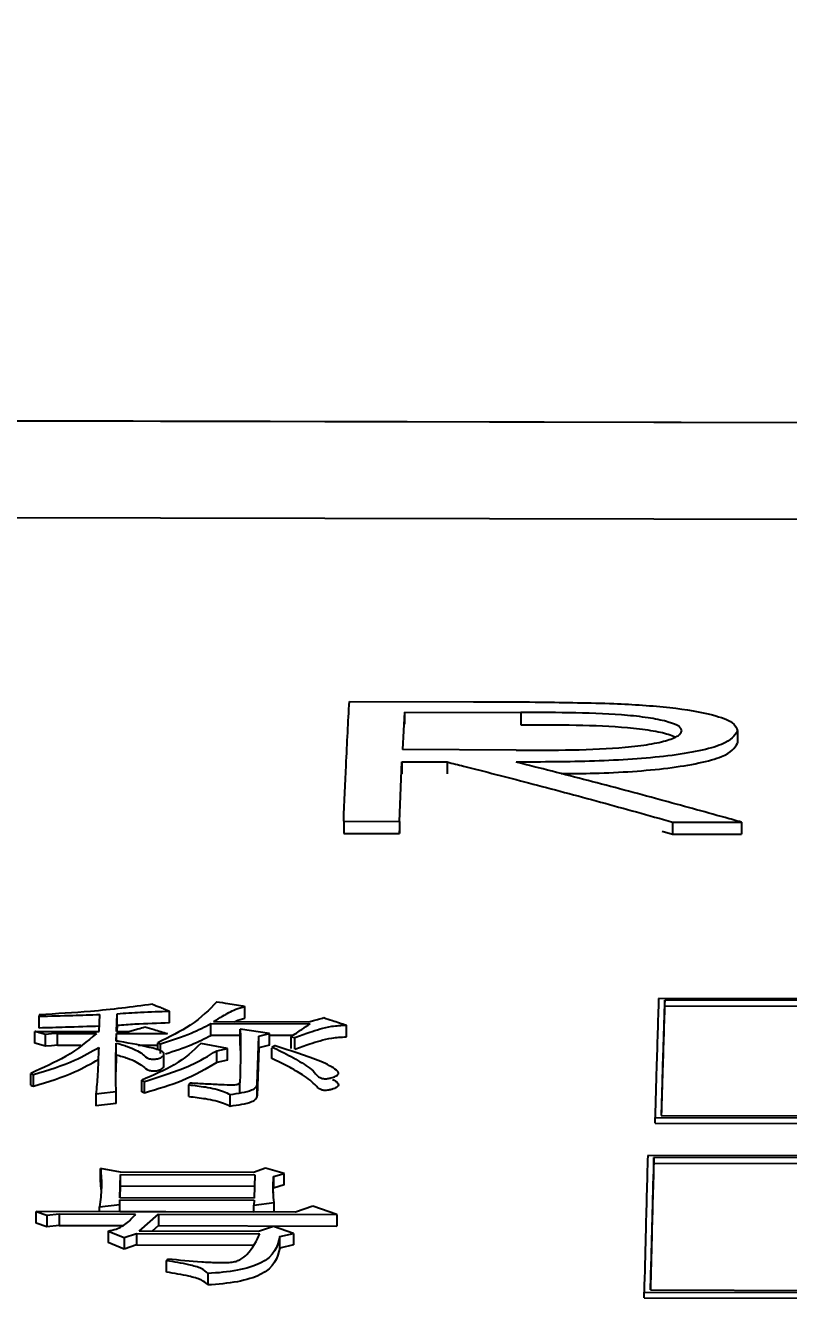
# Model space of a CAD drawing. Header units: millimetres. Extents: x 2454 to 4226, y 715 to 1968.
# Drawn here: x 2855.07 to 2860.6, y 1821.59 to 1830.96 of the extents above; entities that cross this region are included whole.
import ezdxf

# ---------------------------------------------------------------- set-up
doc = ezdxf.new("R2010")
doc.units = ezdxf.units.MM
doc.layers.add('标注', color=3, linetype='Continuous', lineweight=13)
doc.styles.add('SLDTEXTSTYLE1', font='txt.shx', dxfattribs={"width": 0.7, "bigfont": 'gbcbig.shx'})
doc.dimstyles.new('SLDDIMSTYLE12$0', dxfattribs={"dimtxt": 12, "dimasz": 10, "dimexe": 0, "dimexo": 0.0625, "dimgap": 0.875, "dimtad": 1, "dimdec": 1, "dimlfac": 1.8, "dimrnd": 1e-09, "dimzin": 12, "dimdsep": 46, "dimtxsty": 'SLDTEXTSTYLE1', "dimcen": 0.09, "dimdle": 8.16, "dimclrd": 3, "dimclre": 3, "dimadec": 0, "dimazin": 3, "dimtfac": 1, "dimtdec": 1, "dimtofl": 0, "dimtmove": 0, "dimatfit": 3, "dimfxl": 0, "dimfrac": 2, "dimtolj": 1, "dimlwd": 5, "dimlwe": 5, "dimarcsym": 0})

# ---------------------------------------------------------------- blocks, each defined once
blk = doc.blocks.new('*D56')
at = {"layer": 'Defpoints', "color": 0, "transparency": 16777216}
for p in [(3032.6389, 1924.4347), (3032.6389, 1854.7901), (2793.4312, 1778.8955)]:
    blk.add_point(p, dxfattribs=at)
at = {"layer": '标注', "color": 3, "linetype": 'Continuous', "lineweight": 5, "transparency": 16777216}
for p, q in [((3032.6389, 1924.3722), (3032.6389, 1854.7901)), ((2803.4312, 1854.7901), (3022.6389, 1854.7901))]:
    blk.add_line(p, q, dxfattribs=at)
at = {"layer": '标注', "color": 3, "lineweight": 5, "transparency": 16777216}
blk.add_line((2793.4312, 1778.958), (2793.4312, 1854.7901), dxfattribs=at)
at = {"layer": '标注', "color": 3, "transparency": 16777216}
for points in [[(2803.4312, 1856.4568), (2803.4312, 1853.1234), (2793.4312, 1854.7901)], [(3022.6389, 1856.4568), (3022.6389, 1853.1234), (3032.6389, 1854.7901)]]:
    blk.add_solid(points, dxfattribs=at)
at = {"layer": '标注', "color": 0, "transparency": 16777216, "insert": (2913.035, 1869.3794), "char_height": 12, "attachment_point": 5, "style": 'SLDTEXTSTYLE1'}
blk.add_mtext('\\A1;{\\H2.28571x;290}', dxfattribs=at)

msp = doc.modelspace()

# ---------------------------------------------------------------- linework, layer by layer
at = {"color": 7, "linetype": 'Continuous', "lineweight": 25}
for p, q in [((2890.687, 1828.0212), (2841.1895, 1828.1271)), ((2844.7894, 1828.1194), (2885.2873, 1828.0328)), ((2844.7879, 1827.4186), (2885.1862, 1827.3322)), ((2857.4145, 1826.0636), (2858.315, 1826.0616)), ((2857.8141, 1825.985), (2857.8005, 1825.7144)), ((2857.8141, 1825.985), (2858.6578, 1825.9832)), ((2858.6578, 1825.9832), (2858.6578, 1825.8948)), ((2860.2303, 1825.8493), (2860.2303, 1825.7611)), ((2858.6243, 1825.7114), (2857.8005, 1825.7144)), ((2857.7773, 1825.1939), (2857.7963, 1825.6256)), ((2857.7963, 1825.6256), (2857.7963, 1825.5394)), ((2857.7963, 1825.6256), (2858.1244, 1825.6249)), ((2858.1244, 1825.6249), (2858.1244, 1825.5386)), ((2857.3735, 1825.1948), (2857.7773, 1825.1939)), ((2857.3735, 1825.1948), (2857.3736, 1825.1076)), ((2859.7586, 1825.1896), (2860.258, 1825.1885)), ((2857.3736, 1825.1076), (2857.7774, 1825.1067)), ((2857.7774, 1825.1067), (2857.7782, 1825.1266)), ((2859.6832, 1825.1232), (2859.7586, 1825.1023)), ((2859.7586, 1825.1023), (2860.258, 1825.1012)), ((2879.4416, 1823.8681), (2859.6579, 1823.9114)), ((2879.3962, 1823.8556), (2859.7025, 1823.8988)), ((2855.1656, 1823.7927), (2855.1653, 1823.7815)), ((2855.5999, 1823.6706), (2855.6038, 1823.7945)), ((2855.7265, 1823.6703), (2855.7305, 1823.7998)), ((2855.7306, 1823.7145), (2855.7305, 1823.7998)), ((2856.1109, 1823.7331), (2856.1108, 1823.8185)), ((2856.6572, 1823.768), (2856.6571, 1823.8533)), ((2859.7026, 1823.856), (2864.8648, 1823.8447)), ((2855.1654, 1823.6962), (2855.1653, 1823.7815)), ((2855.7306, 1823.7145), (2855.7292, 1823.6703)), ((2856.4099, 1823.643), (2856.4098, 1823.7282)), ((2856.4098, 1823.7282), (2857.1302, 1823.7267)), ((2856.4297, 1823.7423), (2857.1209, 1823.7408)), ((2857.3929, 1823.6324), (2857.3928, 1823.7176)), ((2855.1326, 1823.6716), (2855.5999, 1823.6706)), ((2855.1327, 1823.5865), (2855.1326, 1823.6716)), ((2855.2977, 1823.657), (2855.58, 1823.6564)), ((2855.2978, 1823.5719), (2855.2977, 1823.657)), ((2855.7244, 1823.6018), (2855.726, 1823.6561)), ((2855.726, 1823.6561), (2856.096, 1823.6553)), ((2855.7261, 1823.6015), (2855.726, 1823.6561)), ((2855.7265, 1823.6703), (2855.8141, 1823.6701)), ((2856.6228, 1823.6426), (2856.4099, 1823.643)), ((2856.8359, 1823.6565), (2856.6227, 1823.6882)), ((2856.6228, 1823.6031), (2856.6227, 1823.6882)), ((2856.6243, 1823.532), (2856.6228, 1823.6031)), ((2856.747, 1823.2893), (2856.7574, 1823.6367)), ((2856.7574, 1823.6367), (2856.8359, 1823.6565)), ((2856.7575, 1823.5517), (2856.7574, 1823.6367)), ((2857.0034, 1823.6417), (2856.8359, 1823.6421)), ((2856.991, 1823.6334), (2857.02, 1823.6276)), ((2856.991, 1823.6334), (2856.9911, 1823.5483)), ((2855.2099, 1823.5636), (2855.1327, 1823.5865)), ((2855.2978, 1823.5719), (2855.4659, 1823.5716)), ((2855.724, 1823.5025), (2855.7239, 1823.5875)), ((2856.0258, 1823.5703), (2855.8833, 1823.5706)), ((2856.0258, 1823.5378), (2856.0257, 1823.5897)), ((2856.0258, 1823.5897), (2856.045, 1823.581)), ((2856.0451, 1823.5114), (2856.045, 1823.581)), ((2856.0695, 1823.4268), (2856.0694, 1823.5127)), ((2856.5308, 1823.5482), (2856.3371, 1823.5832)), ((2856.4525, 1823.4461), (2856.4523, 1823.5311)), ((2856.4524, 1823.5311), (2856.5308, 1823.5482)), ((2856.7575, 1823.5517), (2856.7471, 1823.2047)), ((2856.836, 1823.5714), (2856.7575, 1823.5517)), ((2856.8525, 1823.4741), (2856.8524, 1823.5513)), ((2856.5309, 1823.4633), (2856.4525, 1823.4461)), ((2857.2952, 1823.4044), (2857.2952, 1823.4094)), ((2855.1039, 1823.3672), (2855.1231, 1823.3583)), ((2855.104, 1823.2825), (2855.1039, 1823.3672)), ((2855.1232, 1823.2736), (2855.1231, 1823.3583)), ((2855.9106, 1823.2333), (2855.9105, 1823.318)), ((2855.9105, 1823.318), (2855.9297, 1823.309)), ((2857.2953, 1823.3386), (2857.2953, 1823.3396)), ((2855.7232, 1823.1501), (2855.7231, 1823.2346)), ((2855.9298, 1823.2244), (2855.9106, 1823.2333)), ((2855.9298, 1823.2244), (2855.9297, 1823.309)), ((2856.2604, 1823.2963), (2856.2503, 1823.2844)), ((2856.621, 1823.2199), (2856.6208, 1823.3045)), ((2856.7471, 1823.2047), (2856.747, 1823.2893)), ((2855.5765, 1823.2169), (2855.5767, 1823.1324)), ((2855.7232, 1823.1501), (2855.5767, 1823.1324)), ((2859.6316, 1823.0486), (2879.4153, 1823.0053)), ((2859.6317, 1823.0064), (2859.6316, 1823.0486)), ((2859.6771, 1823.0626), (2879.3707, 1823.0195)), ((2859.6317, 1823.0057), (2879.4154, 1822.9624)), ((2879.3625, 1822.7286), (2859.5788, 1822.7719)), ((2879.3171, 1822.7142), (2859.6234, 1822.7572)), ((2859.6235, 1822.7153), (2859.6234, 1822.7572)), ((2855.7553, 1822.6509), (2855.61, 1822.6769)), ((2856.8076, 1822.6807), (2856.7191, 1822.6488)), ((2856.9428, 1822.6419), (2856.8076, 1822.6807)), ((2859.6235, 1822.7153), (2879.3172, 1822.6722)), ((2855.6148, 1822.5262), (2855.6101, 1822.5931)), ((2855.7503, 1822.4659), (2855.7549, 1822.6348)), ((2855.7549, 1822.6348), (2856.7284, 1822.6327)), ((2856.7191, 1822.6488), (2855.7553, 1822.6509)), ((2856.7284, 1822.6327), (2856.7238, 1822.4637)), ((2856.8643, 1822.6195), (2856.9428, 1822.6419)), ((2855.7527, 1822.4659), (2855.755, 1822.5511)), ((2855.755, 1822.5511), (2856.7261, 1822.549)), ((2856.943, 1822.5582), (2856.8645, 1822.5358)), ((2855.6026, 1822.4004), (2855.749, 1822.4166)), ((2855.6026, 1822.3641), (2855.6026, 1822.4004)), ((2855.749, 1822.4166), (2855.7499, 1822.4495)), ((2855.7499, 1822.4495), (2856.7234, 1822.4473)), ((2855.75, 1822.366), (2855.7499, 1822.4495)), ((2856.7238, 1822.4637), (2855.7503, 1822.4659)), ((2856.7234, 1822.4473), (2856.7224, 1822.4112)), ((2856.7224, 1822.4112), (2856.869, 1822.4306)), ((2856.7225, 1822.3616), (2856.7224, 1822.4112)), ((2857.1506, 1822.4036), (2857.0229, 1822.361)), ((2857.3243, 1822.3437), (2857.1506, 1822.4036)), ((2855.144, 1822.3651), (2855.2212, 1822.3384)), ((2857.0229, 1822.361), (2855.144, 1822.3651)), ((2855.1442, 1822.2818), (2855.144, 1822.3651)), ((2855.2212, 1822.3384), (2855.3091, 1822.3481)), ((2855.3091, 1822.3481), (2855.864, 1822.3469)), ((2855.3091, 1822.3481), (2855.3093, 1822.2648)), ((2855.75, 1822.3637), (2855.75, 1822.366)), ((2855.75, 1822.366), (2856.7225, 1822.3639)), ((2855.89, 1822.2234), (2856.0295, 1822.3466)), ((2856.0295, 1822.3466), (2857.3243, 1822.3437)), ((2856.0295, 1822.3466), (2856.0297, 1822.2633)), ((2855.2214, 1822.2551), (2855.1442, 1822.2818)), ((2855.3093, 1822.2648), (2855.2214, 1822.2551)), ((2855.3093, 1822.2648), (2855.7725, 1822.2638)), ((2855.666, 1822.2239), (2855.6662, 1822.1408)), ((2855.6661, 1822.2239), (2855.7817, 1822.1765)), ((2855.7817, 1822.1765), (2855.8701, 1822.2066)), ((2855.8701, 1822.2066), (2856.7657, 1822.2047)), ((2855.8701, 1822.2066), (2855.8702, 1822.1235)), ((2856.7564, 1822.2215), (2855.89, 1822.2234)), ((2856.0297, 1822.2633), (2855.9842, 1822.2232)), ((2856.0297, 1822.2633), (2857.3244, 1822.2604)), ((2856.8644, 1822.2581), (2856.7564, 1822.2215)), ((2857.0092, 1822.2075), (2856.8644, 1822.2581)), ((2856.9112, 1822.1842), (2857.0092, 1822.2075)), ((2855.7818, 1822.0935), (2855.6662, 1822.1408)), ((2855.8702, 1822.1235), (2855.7818, 1822.0935)), ((2855.8702, 1822.1235), (2856.7137, 1822.1217)), ((2856.9113, 1822.1011), (2856.9112, 1822.1842)), ((2857.0093, 1822.1244), (2856.9114, 1822.1011)), ((2859.5527, 1821.7809), (2879.3364, 1821.7376)), ((2859.5528, 1821.7396), (2859.5527, 1821.7809)), ((2859.5528, 1821.7393), (2879.3365, 1821.6961)), ((2859.5981, 1821.7969), (2879.2918, 1821.7538))]:
    msp.add_line(p, q, dxfattribs=at)
at = {"color": 7, "linetype": 'Continuous', "lineweight": 25, "flags": 128}
for points in [[(2857.8141, 1825.985), (2857.8141, 1825.9355), (2857.8141, 1825.9002)], [(2857.7773, 1825.1939), (2857.7774, 1825.1451), (2857.7774, 1825.1067)], [(2859.7586, 1825.1896), (2859.7586, 1825.1407), (2859.7586, 1825.1023)], [(2860.258, 1825.1885), (2860.258, 1825.1396), (2860.258, 1825.1012)], [(2859.7026, 1823.856), (2859.7025, 1823.8799), (2859.7025, 1823.8988)], [(2855.2977, 1823.657), (2855.2538, 1823.6529), (2855.2318, 1823.6508), (2855.2098, 1823.6487)], [(2855.2099, 1823.5636), (2855.2099, 1823.6112), (2855.2098, 1823.6487)], [(2856.836, 1823.5714), (2856.836, 1823.6191), (2856.8359, 1823.6565)], [(2857.0201, 1823.5425), (2857.0201, 1823.5747), (2857.02, 1823.6012), (2857.02, 1823.6276)], [(2855.2978, 1823.5719), (2855.2539, 1823.5678), (2855.2099, 1823.5636)], [(2856.5309, 1823.4633), (2856.5308, 1823.5109), (2856.5308, 1823.5482)], [(2855.104, 1823.2825), (2855.1089, 1823.2802), (2855.1138, 1823.278), (2855.1232, 1823.2736)], [(2855.7231, 1823.2346), (2855.6806, 1823.2295), (2855.6381, 1823.2243), (2855.5765, 1823.2169)], [(2856.2504, 1823.1998), (2856.2504, 1823.234), (2856.2503, 1823.2592), (2856.2503, 1823.2844)], [(2856.5502, 1823.1302), (2856.5501, 1823.1547), (2856.5501, 1823.1791), (2856.5501, 1823.2147)], [(2855.6101, 1822.5931), (2855.6101, 1822.64), (2855.61, 1822.6769)], [(2855.755, 1822.5511), (2855.7549, 1822.598), (2855.7549, 1822.6348)], [(2856.8643, 1822.6195), (2856.8644, 1822.5726), (2856.8645, 1822.5358)], [(2856.943, 1822.5582), (2856.9429, 1822.605), (2856.9428, 1822.6419)], [(2855.7491, 1822.3637), (2855.7491, 1822.3799), (2855.749, 1822.4166)], [(2856.8691, 1822.3613), (2856.8691, 1822.3939), (2856.869, 1822.4306)], [(2855.2212, 1822.3384), (2855.2213, 1822.2917), (2855.2214, 1822.2551)], [(2857.3243, 1822.3437), (2857.3243, 1822.2971), (2857.3244, 1822.2604)], [(2857.0092, 1822.2075), (2857.0092, 1822.161), (2857.0093, 1822.1244)], [(2855.7817, 1822.1765), (2855.7818, 1822.13), (2855.7818, 1822.0935)], [(2856.0891, 1821.9264), (2856.089, 1821.9599), (2856.089, 1821.9846), (2856.0889, 1822.0093)], [(2856.3883, 1821.9157), (2856.3884, 1821.8911), (2856.3884, 1821.8664), (2856.3885, 1821.833)]]:
    msp.add_lwpolyline(points, dxfattribs=at)
at = {"color": 7, "linetype": 'Continuous', "lineweight": 25}
for points, knots in [([(2857.3735, 1825.1948), (2857.3794, 1825.3333), (2857.3931, 1825.6552), (2857.4067, 1825.9154), (2857.4145, 1826.0636)], [0, 0, 0, 0, 0.430351, 1, 1, 1, 1]), ([(2858.315, 1826.0616), (2858.3693, 1826.0615), (2858.5322, 1826.061), (2858.873, 1826.0597), (2859.1574, 1826.0532), (2859.3339, 1826.0492)], [0, 0, 0, 0, 0.159487, 0.478492, 1, 1, 1, 1]), ([(2859.3339, 1826.0492), (2859.4738, 1826.0413), (2859.7488, 1826.0256), (2860.046, 1825.974), (2860.2107, 1825.9124), (2860.2238, 1825.8702), (2860.2303, 1825.8493)], [0, 0, 0, 0, 0.2926029, 0.5750037, 0.7892871, 1, 1, 1, 1]), ([(2859.8265, 1825.8503), (2859.8226, 1825.8617), (2859.8146, 1825.8847), (2859.7304, 1825.9165), (2859.6051, 1825.9441), (2859.2655, 1825.984), (2858.9275, 1825.9835), (2858.6578, 1825.9832)], [0, 0, 0, 0, 0.112194, 0.226392, 0.353108, 0.483739, 1, 1, 1, 1]), ([(2860.2303, 1825.8493), (2860.2082, 1825.8156), (2860.1737, 1825.7632), (2859.9561, 1825.7034), (2859.6563, 1825.6551), (2859.1904, 1825.6261), (2858.8137, 1825.6246), (2858.6237, 1825.6238)], [0, 0, 0, 0, 0.225387, 0.351389, 0.481209, 0.738433, 1, 1, 1, 1]), ([(2858.6243, 1825.7114), (2858.8987, 1825.7107), (2859.2426, 1825.7097), (2859.5952, 1825.7517), (2859.7262, 1825.7812), (2859.8108, 1825.8151), (2859.8213, 1825.8387), (2859.8265, 1825.8503)], [0, 0, 0, 0, 0.516192, 0.64689, 0.773641, 0.887696, 1, 1, 1, 1]), ([(2858.6578, 1825.8948), (2858.9283, 1825.8953), (2859.2672, 1825.8958), (2859.6035, 1825.8557), (2859.722, 1825.8316), (2859.7625, 1825.8131), (2859.7775, 1825.8062)], [0, 0, 0, 0, 0.608548, 0.762476, 0.911733, 1, 1, 1, 1]), ([(2858.9501, 1825.5404), (2859.031, 1825.541), (2859.2985, 1825.5431), (2859.6562, 1825.5675), (2859.9561, 1825.6153), (2860.1736, 1825.6752), (2860.2082, 1825.7275), (2860.2303, 1825.7611)], [0, 0, 0, 0, 0.131231, 0.434024, 0.586785, 0.734994, 1, 1, 1, 1]), ([(2858.1244, 1825.6249), (2858.1637, 1825.615), (2858.3603, 1825.5657), (2858.7309, 1825.4702), (2859.2363, 1825.3355), (2859.5845, 1825.2382), (2859.7586, 1825.1896)], [0, 0, 0, 0, 0.072167, 0.360835, 0.68041, 1, 1, 1, 1]), ([(2860.258, 1825.1885), (2860.2187, 1825.1996), (2860.0221, 1825.2549), (2859.6514, 1825.3569), (2859.146, 1825.4915), (2858.7979, 1825.5797), (2858.6237, 1825.6238)], [0, 0, 0, 0, 0.072167, 0.360836, 0.680411, 1, 1, 1, 1]), ([(2856.4537, 1823.8869), (2856.3983, 1823.829), (2856.2987, 1823.7248), (2856.1096, 1823.6312), (2856.0257, 1823.5897)], [0, 0, 0, 0, 0.556661, 1, 1, 1, 1]), ([(2856.4537, 1823.8869), (2856.4803, 1823.8825), (2856.5274, 1823.8748), (2856.5952, 1823.8636), (2856.6365, 1823.8568), (2856.6571, 1823.8533)], [0, 0, 0, 0, 0.391509, 0.695754, 1, 1, 1, 1]), ([(2859.6579, 1823.9114), (2859.6553, 1823.8292), (2859.65, 1823.6648), (2859.6413, 1823.3788), (2859.6351, 1823.1686), (2859.6316, 1823.0486)], [0, 0, 0, 0, 0.300096, 0.600192, 1, 1, 1, 1]), ([(2859.7025, 1823.8988), (2859.6999, 1823.8164), (2859.6946, 1823.6516), (2859.6861, 1823.374), (2859.6803, 1823.1733), (2859.6771, 1823.0626)], [0, 0, 0, 0, 0.309678, 0.619356, 1, 1, 1, 1]), ([(2855.1653, 1823.7815), (2855.2466, 1823.7835), (2855.393, 1823.7871), (2855.539, 1823.7922), (2855.6038, 1823.7945)], [0, 0, 0, 0, 0.555754, 1, 1, 1, 1]), ([(2855.9858, 1823.8687), (2855.8383, 1823.8492), (2855.5736, 1823.8141), (2855.2909, 1823.7993), (2855.1656, 1823.7927)], [0, 0, 0, 0, 0.5569614, 1, 1, 1, 1]), ([(2855.7305, 1823.7998), (2855.787, 1823.8038), (2855.9125, 1823.8126), (2856.0404, 1823.8164), (2856.1108, 1823.8185)], [0, 0, 0, 0, 0.4498456, 1, 1, 1, 1]), ([(2855.9858, 1823.8687), (2856.0044, 1823.8612), (2856.0345, 1823.8492), (2856.0761, 1823.8324), (2856.0993, 1823.8231), (2856.1108, 1823.8185)], [0, 0, 0, 0, 0.445196, 0.722598, 1, 1, 1, 1]), ([(2856.4297, 1823.7423), (2856.4512, 1823.7557), (2856.4866, 1823.7779), (2856.5411, 1823.8077), (2856.5885, 1823.8332), (2856.6342, 1823.8466), (2856.6571, 1823.8533)], [0, 0, 0, 0, 0.337572, 0.556683, 0.776863, 1, 1, 1, 1]), ([(2859.6783, 1823.0626), (2859.6805, 1823.1358), (2859.6852, 1823.2964), (2859.6932, 1823.5628), (2859.6992, 1823.7494), (2859.7026, 1823.856)], [0, 0, 0, 0, 0.264359, 0.579769, 1, 1, 1, 1]), ([(2855.6039, 1823.7092), (2855.5215, 1823.7064), (2855.3756, 1823.7013), (2855.2292, 1823.6978), (2855.1654, 1823.6962)], [0, 0, 0, 0, 0.564211, 1, 1, 1, 1]), ([(2856.1109, 1823.7331), (2856.0266, 1823.7304), (2855.8988, 1823.7263), (2855.7733, 1823.7175), (2855.7306, 1823.7145)], [0, 0, 0, 0, 0.659867, 1, 1, 1, 1]), ([(2855.8141, 1823.6701), (2855.8253, 1823.6734), (2855.8479, 1823.6798), (2855.8871, 1823.6911), (2855.9152, 1823.6991), (2855.932, 1823.7039)], [0, 0, 0, 0, 0.28642, 0.572841, 1, 1, 1, 1]), ([(2855.932, 1823.7039), (2855.9541, 1823.6973), (2855.9925, 1823.686), (2856.0471, 1823.6698), (2856.0797, 1823.6601), (2856.096, 1823.6553)], [0, 0, 0, 0, 0.404353, 0.702177, 1, 1, 1, 1]), ([(2856.045, 1823.581), (2856.1232, 1823.6064), (2856.2621, 1823.6514), (2856.3649, 1823.7049), (2856.4098, 1823.7282)], [0, 0, 0, 0, 0.563464, 1, 1, 1, 1]), ([(2856.5817, 1823.7419), (2856.585, 1823.7436), (2856.605, 1823.7536), (2856.6335, 1823.7614), (2856.6572, 1823.768)], [0, 0, 0, 0, 0.165257, 1, 1, 1, 1]), ([(2856.991, 1823.6334), (2857.0041, 1823.6422), (2857.0302, 1823.6598), (2857.0766, 1823.6909), (2857.1099, 1823.7132), (2857.1302, 1823.7267)], [0, 0, 0, 0, 0.281753, 0.563506, 1, 1, 1, 1]), ([(2857.02, 1823.6276), (2857.0552, 1823.6406), (2857.1134, 1823.6621), (2857.2018, 1823.6894), (2857.2856, 1823.7117), (2857.3568, 1823.7156), (2857.3928, 1823.7176)], [0, 0, 0, 0, 0.334641, 0.552752, 0.773699, 1, 1, 1, 1]), ([(2857.1209, 1823.7408), (2857.1321, 1823.7439), (2857.1558, 1823.7507), (2857.1918, 1823.7609), (2857.2166, 1823.7679), (2857.2289, 1823.7714)], [0, 0, 0, 0, 0.3124587, 0.6562293, 1, 1, 1, 1]), ([(2857.2289, 1823.7714), (2857.2499, 1823.7645), (2857.2877, 1823.7522), (2857.3423, 1823.7342), (2857.3759, 1823.7232), (2857.3928, 1823.7176)], [0, 0, 0, 0, 0.38355, 0.691775, 1, 1, 1, 1]), ([(2855.58, 1823.6564), (2855.5136, 1823.5995), (2855.3942, 1823.4972), (2855.1931, 1823.4072), (2855.1039, 1823.3672)], [0, 0, 0, 0, 0.556005, 1, 1, 1, 1]), ([(2855.2098, 1823.6487), (2855.1988, 1823.652), (2855.1804, 1823.6574), (2855.1546, 1823.6651), (2855.14, 1823.6694), (2855.1326, 1823.6716)], [0, 0, 0, 0, 0.429625, 0.714813, 1, 1, 1, 1]), ([(2855.7239, 1823.5875), (2855.7524, 1823.5793), (2855.8297, 1823.5571), (2855.9032, 1823.5194), (2855.9337, 1823.4871), (2855.9574, 1823.4754), (2855.9718, 1823.4719), (2855.9882, 1823.4703), (2856.006, 1823.4705), (2856.0236, 1823.4725), (2856.041, 1823.4775), (2856.0597, 1823.4886), (2856.0727, 1823.5031), (2856.067, 1823.5199), (2856.0403, 1823.5353), (2855.9376, 1823.5646), (2855.8251, 1823.5853), (2855.7323, 1823.6005), (2855.7244, 1823.6018)], [0, 0, 0, 0, 0.105876, 0.28817, 0.371965, 0.390466, 0.405846, 0.421221, 0.437388, 0.455073, 0.472533, 0.500003, 0.561683, 0.596301, 0.64035, 0.708405, 0.975073, 1, 1, 1, 1]), ([(2856.0816, 1823.5089), (2856.1468, 1823.5301), (2856.2723, 1823.571), (2856.3652, 1823.6197), (2856.4099, 1823.643)], [0, 0, 0, 0, 0.519208, 1, 1, 1, 1]), ([(2856.6227, 1823.6882), (2856.6244, 1823.6408), (2856.6274, 1823.5543), (2856.6237, 1823.4262), (2856.6218, 1823.3451), (2856.6208, 1823.3045)], [0, 0, 0, 0, 0.378536, 0.689262, 1, 1, 1, 1]), ([(2857.0201, 1823.5425), (2857.0553, 1823.5555), (2857.1135, 1823.577), (2857.2019, 1823.6043), (2857.2858, 1823.6265), (2857.3569, 1823.6304), (2857.3929, 1823.6324)], [0, 0, 0, 0, 0.334561, 0.552641, 0.7736, 1, 1, 1, 1]), ([(2855.1231, 1823.3583), (2855.2294, 1823.3914), (2855.4177, 1823.4501), (2855.5422, 1823.5239), (2855.5964, 1823.5561)], [0, 0, 0, 0, 0.564719, 1, 1, 1, 1]), ([(2855.5964, 1823.5561), (2855.5952, 1823.5234), (2855.5928, 1823.4579), (2855.5886, 1823.3451), (2855.581, 1823.2641), (2855.5765, 1823.2169)], [0, 0, 0, 0, 0.29455, 0.5891, 1, 1, 1, 1]), ([(2855.7231, 1823.2346), (2855.7218, 1823.2726), (2855.719, 1823.3515), (2855.7209, 1823.4692), (2855.7229, 1823.548), (2855.7239, 1823.5875)], [0, 0, 0, 0, 0.317111, 0.658541, 1, 1, 1, 1]), ([(2855.724, 1823.5025), (2855.7229, 1823.4652), (2855.7216, 1823.4239), (2855.7212, 1823.3816), (2855.7212, 1823.3774)], [0, 0, 0, 0, 0.900022, 1, 1, 1, 1]), ([(2855.7241, 1823.5025), (2855.7525, 1823.4943), (2855.8298, 1823.4722), (2855.9034, 1823.4345), (2855.9338, 1823.4021), (2855.9577, 1823.3905), (2855.9722, 1823.387), (2855.9886, 1823.3854), (2856.0064, 1823.3856), (2856.024, 1823.3877), (2856.0414, 1823.3927), (2856.0596, 1823.404), (2856.0735, 1823.4164), (2856.0687, 1823.4254), (2856.0678, 1823.4272)], [0, 0, 0, 0, 0.1833239, 0.4984538, 0.64401, 0.6758858, 0.7024753, 0.729052, 0.7571201, 0.7878028, 0.818026, 0.8659481, 0.9737289, 1, 1, 1, 1]), ([(2856.3371, 1823.5833), (2856.2814, 1823.5305), (2856.181, 1823.4355), (2855.9938, 1823.3541), (2855.9105, 1823.318)], [0, 0, 0, 0, 0.555162, 1, 1, 1, 1]), ([(2855.9297, 1823.309), (2856.0482, 1823.3461), (2856.2582, 1823.4117), (2856.3935, 1823.4949), (2856.4524, 1823.5311)], [0, 0, 0, 0, 0.564605, 1, 1, 1, 1]), ([(2856.6242, 1823.5591), (2856.6242, 1823.5586), (2856.6241, 1823.5523), (2856.6252, 1823.4816), (2856.6246, 1823.4611), (2856.6243, 1823.4493)], [0, 0, 0, 0, 0.041462, 0.444291, 1, 1, 1, 1]), ([(2856.8524, 1823.5591), (2856.9008, 1823.5361), (2856.9978, 1823.4901), (2857.0976, 1823.4271), (2857.1664, 1823.3753), (2857.182, 1823.3437), (2857.2169, 1823.3309), (2857.228, 1823.3288), (2857.2413, 1823.3282), (2857.2598, 1823.3297), (2857.2868, 1823.3351), (2857.3139, 1823.345), (2857.3342, 1823.3582), (2857.3378, 1823.3739), (2857.3052, 1823.4081), (2857.208, 1823.456), (2857.0479, 1823.5119), (2856.9329, 1823.5489), (2856.8732, 1823.5673), (2856.8721, 1823.5677)], [0, 0, 0, 0, 0.146953, 0.294102, 0.367641, 0.441186, 0.449165, 0.455912, 0.462689, 0.471926, 0.488118, 0.516365, 0.539487, 0.562774, 0.594906, 0.721713, 0.858256, 0.997261, 1, 1, 1, 1]), ([(2856.8524, 1823.5591), (2856.8541, 1823.5598), (2856.8582, 1823.5616), (2856.8647, 1823.5645), (2856.8696, 1823.5666), (2856.8721, 1823.5677)], [0, 0, 0, 0, 0.25465, 0.627967, 1, 1, 1, 1]), ([(2855.1232, 1823.2736), (2855.2295, 1823.3067), (2855.4177, 1823.3652), (2855.5423, 1823.439), (2855.5965, 1823.4711)], [0, 0, 0, 0, 0.564789, 1, 1, 1, 1]), ([(2856.4525, 1823.4461), (2856.3761, 1823.4001), (2856.2384, 1823.317), (2856.0249, 1823.2529), (2855.9298, 1823.2244)], [0, 0, 0, 0, 0.554513, 1, 1, 1, 1]), ([(2857.2932, 1823.3236), (2857.2972, 1823.3216), (2857.3171, 1823.312), (2857.3343, 1823.2963), (2857.3373, 1823.2777), (2857.321, 1823.2635), (2857.2951, 1823.253), (2857.2683, 1823.2465), (2857.2496, 1823.244), (2857.2345, 1823.2436), (2857.2217, 1823.245), (2857.2079, 1823.2491), (2857.1896, 1823.2595), (2857.1563, 1823.2973), (2857.0866, 1823.3522), (2856.9725, 1823.4172), (2856.8926, 1823.4551), (2856.8525, 1823.4741)], [0, 0, 0, 0, 0.019708, 0.096035, 0.132435, 0.169045, 0.216261, 0.241289, 0.2592, 0.270588, 0.282081, 0.295224, 0.319913, 0.379061, 0.615202, 0.807013, 1, 1, 1, 1]), ([(2855.7213, 1823.3008), (2855.7212, 1823.3117), (2855.7208, 1823.3328), (2855.7208, 1823.3591), (2855.7208, 1823.3619), (2855.7208, 1823.3649), (2855.7209, 1823.369), (2855.721, 1823.3739), (2855.721, 1823.3778)], [0, 0, 0, 0, 0.297591, 0.58032, 0.724801, 0.751387, 0.803135, 1, 1, 1, 1]), ([(2856.2503, 1823.2844), (2856.2909, 1823.2796), (2856.3574, 1823.2718), (2856.4432, 1823.2557), (2856.5028, 1823.2367), (2856.5344, 1823.222), (2856.5501, 1823.2147)], [0, 0, 0, 0, 0.347697, 0.569461, 0.786614, 1, 1, 1, 1]), ([(2856.6207, 1823.3045), (2856.6201, 1823.3007), (2856.6192, 1823.2952), (2856.6113, 1823.2888), (2856.6029, 1823.2855), (2856.5899, 1823.2831), (2856.5493, 1823.2809), (2856.4754, 1823.2852), (2856.3715, 1823.2897), (2856.2974, 1823.2941), (2856.2604, 1823.2963)], [0, 0, 0, 0, 0.082179, 0.117766, 0.146784, 0.175781, 0.224844, 0.445452, 0.72263, 1, 1, 1, 1]), ([(2856.5501, 1823.2147), (2856.608, 1823.2229), (2856.6875, 1823.2341), (2856.7431, 1823.2664), (2856.7457, 1823.2817), (2856.7469, 1823.2893)], [0, 0, 0, 0, 0.575059, 0.789319, 1, 1, 1, 1]), ([(2856.2504, 1823.1998), (2856.291, 1823.195), (2856.3575, 1823.1872), (2856.4434, 1823.1712), (2856.5029, 1823.1522), (2856.5345, 1823.1375), (2856.5502, 1823.1302)], [0, 0, 0, 0, 0.347793, 0.569583, 0.786699, 1, 1, 1, 1]), ([(2856.5502, 1823.1302), (2856.6081, 1823.1384), (2856.6876, 1823.1495), (2856.7432, 1823.1818), (2856.7458, 1823.1971), (2856.7471, 1823.2047)], [0, 0, 0, 0, 0.575264, 0.789452, 1, 1, 1, 1]), ([(2859.5788, 1822.7719), (2859.5762, 1822.6768), (2859.571, 1822.4865), (2859.5623, 1822.1579), (2859.5562, 1821.918), (2859.5527, 1821.7809)], [0, 0, 0, 0, 0.300096, 0.600192, 1, 1, 1, 1]), ([(2859.6234, 1822.7572), (2859.6208, 1822.662), (2859.6156, 1822.4714), (2859.6071, 1822.1524), (2859.6013, 1821.9232), (2859.5981, 1821.7969)], [0, 0, 0, 0, 0.309678, 0.619356, 1, 1, 1, 1]), ([(2855.61, 1822.6769), (2855.6121, 1822.654), (2855.6162, 1822.6083), (2855.6175, 1822.5164), (2855.6085, 1822.4467), (2855.6026, 1822.4004)], [0, 0, 0, 0, 0.251225, 0.502478, 1, 1, 1, 1]), ([(2859.5993, 1821.7969), (2859.6036, 1821.968), (2859.6117, 1822.2844), (2859.6198, 1822.5797), (2859.6235, 1822.7153)], [0, 0, 0, 0, 0.540626, 1, 1, 1, 1]), ([(2856.869, 1822.4306), (2856.8666, 1822.4555), (2856.8623, 1822.4996), (2856.8624, 1822.5626), (2856.8637, 1822.6005), (2856.8643, 1822.6195)], [0, 0, 0, 0, 0.392515, 0.696222, 1, 1, 1, 1]), ([(2856.8636, 1822.4993), (2856.8635, 1822.5013), (2856.8634, 1822.5062), (2856.8634, 1822.5073), (2856.8634, 1822.5079)], [0, 0, 0, 0, 0.404713, 1, 1, 1, 1]), ([(2855.6661, 1822.2239), (2855.6857, 1822.2285), (2855.7244, 1822.2377), (2855.7705, 1822.2601), (2855.8065, 1822.2868), (2855.8385, 1822.3166), (2855.8555, 1822.3368), (2855.864, 1822.3469)], [0, 0, 0, 0, 0.176504, 0.348574, 0.567112, 0.783963, 1, 1, 1, 1]), ([(2856.099, 1822.0229), (2856.1805, 1822.0146), (2856.2962, 1822.0029), (2856.4489, 1821.9952), (2856.5346, 1821.9941), (2856.5929, 1822.0036), (2856.6382, 1822.0222), (2856.7115, 1822.0894), (2856.742, 1822.1542), (2856.7657, 1822.2047)], [0, 0, 0, 0, 0.239195, 0.339217, 0.439989, 0.477285, 0.514692, 0.622523, 1, 1, 1, 1]), ([(2856.9112, 1822.1842), (2856.8929, 1822.1138), (2856.8671, 1822.0147), (2856.6049, 1821.9322), (2856.4617, 1821.9213), (2856.3883, 1821.9157)], [0, 0, 0, 0, 0.543493, 0.766307, 1, 1, 1, 1]), ([(2856.9113, 1822.1011), (2856.893, 1822.0309), (2856.8672, 1821.9318), (2856.605, 1821.8495), (2856.4618, 1821.8386), (2856.3885, 1821.833)], [0, 0, 0, 0, 0.543252, 0.766133, 1, 1, 1, 1]), ([(2856.0889, 1822.0093), (2856.0898, 1822.0104), (2856.0919, 1822.0133), (2856.0952, 1822.0178), (2856.0977, 1822.0212), (2856.099, 1822.0229)], [0, 0, 0, 0, 0.2499925, 0.6250015, 1, 1, 1, 1]), ([(2856.3883, 1821.9157), (2856.3746, 1821.9288), (2856.3464, 1821.9558), (2856.2324, 1821.9856), (2856.1437, 1822.0002), (2856.0889, 1822.0093)], [0, 0, 0, 0, 0.266925, 0.547946, 1, 1, 1, 1]), ([(2856.3885, 1821.833), (2856.3748, 1821.8461), (2856.3465, 1821.873), (2856.2326, 1821.9028), (2856.1438, 1821.9174), (2856.0891, 1821.9264)], [0, 0, 0, 0, 0.266781, 0.54781, 1, 1, 1, 1])]:
    msp.add_open_spline(points, degree=3, knots=knots, dxfattribs=at)

# ---------------------------------------------------------------- dimensions: what is measured, and where the dimension line sits
at = {"layer": '标注'}
dim = msp.add_linear_dim(base=(3032.6389, 1854.7901), p1=(2793.4312, 1778.8955), p2=(3032.6389, 1924.4347), text='{\\H2.28571x;290}', dimstyle='SLDDIMSTYLE12$0', override={"dimtdec": 3, "dimtzin": 0}, dxfattribs=at)
dim.commit()
dim.dimension.update_dxf_attribs({"geometry": '*D56', "text_midpoint": (2913.035, 1854.7901), "dimtype": 160})

doc.saveas('drawing.dxf')
